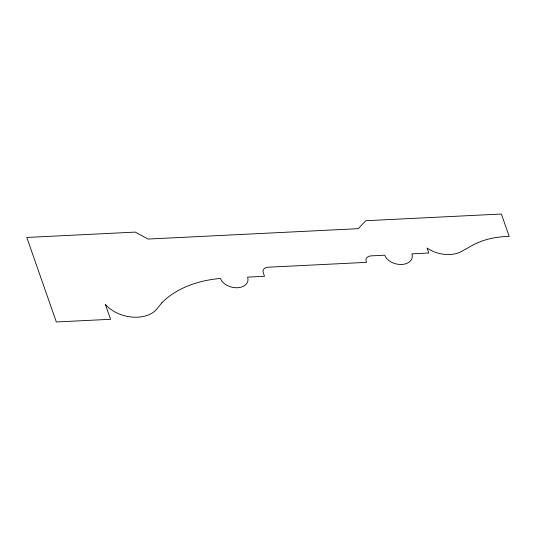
<?xml version="1.0" encoding="UTF-8"?>
<svg xmlns="http://www.w3.org/2000/svg" width="536" height="536" viewBox="0 0 536 536"><rect width="100%" height="100%" fill="white"/><g stroke="black" fill="none" stroke-linecap="round" stroke-linejoin="round"><path stroke-width="0.8" d="M161.912 302.766L157.611 308.066A30.498 20.683 13.9 0 1 132.787 317.138A30.498 20.683 13.9 0 1 105.358 304.381L110.57 319.295L56.334 321.975L26.8 237.455L135.273 232.101L148.05 239.056L358.222 228.678L365.787 220.718L501.381 214.025L509.2 236.396A75.596 51.268 13.9 0 0 472.122 245.515L461.744 251.344A26.458 17.943 13.9 0 1 427.058 248.041L428.793 253.012L411.849 253.85A14.224 9.641 13.9 0 1 401.766 264.462A14.224 9.641 13.9 0 1 384.727 255.19L371.167 255.86A7.109 4.824 13.9 0 0 366.128 261.166L366.544 262.352L268.235 267.203A7.109 4.824 13.9 0 0 263.189 272.509L264.516 276.295L247.565 277.132A14.224 9.641 13.9 0 1 237.482 287.745A14.224 9.641 13.9 0 1 220.443 278.472A106.028 71.904 13.9 0 0 161.912 302.766"/></g></svg>
